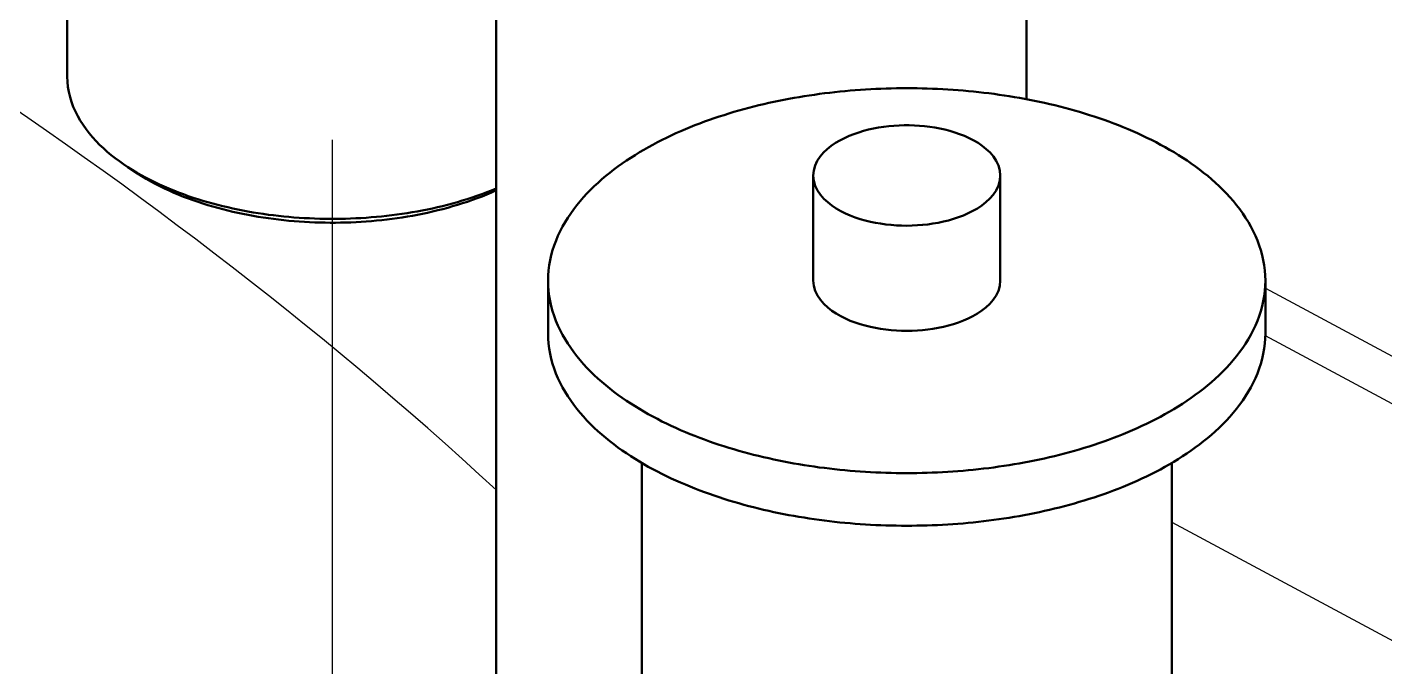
# Model space of a CAD drawing. Header units: millimetres. Extents: x 0 to 841, y 0 to 594.
# Drawn here: x 450.56 to 482.31, y 359.38 to 374.34 of the extents above; entities that cross this region are included whole.
import ezdxf

# ---------------------------------------------------------------- set-up
doc = ezdxf.new("R2010")
doc.units = ezdxf.units.MM
doc.linetypes.add('EJE', pattern=[31, 20, -4, 3, -4])
for name, color, linetype, lineweight in [('EJE', 7, 'EJE', 25), ('FINA', 7, 'CONTINUOUS', 25), ('VIS', 7, 'CONTINUOUS', 50)]:
    doc.layers.add(name, color=color, linetype=linetype, lineweight=lineweight)

msp = doc.modelspace()

# ---------------------------------------------------------------- linework, layer by layer
at = {"layer": 'EJE'}
msp.add_line((457.7, 371.709), (457.7, 331.107), dxfattribs=at)
at = {"layer": 'FINA'}
for points in [[(451.502, 395.745), (451.502, 373.186)], [(461.533, 380.354), (461.533, 357.794)], [(473.93, 380.354), (473.93, 372.657)], [(451.502, 373.186), (451.506, 373.065), (451.518, 372.945), (451.538, 372.826), (451.566, 372.708), (451.601, 372.593), (451.643, 372.48), (451.691, 372.369), (451.746, 372.261), (451.806, 372.157), (451.871, 372.055), (451.941, 371.956), (452.015, 371.861), (452.092, 371.768), (452.174, 371.679), (452.258, 371.593), (452.346, 371.51), (452.436, 371.429), (452.528, 371.352), (452.623, 371.277), (452.72, 371.205), (452.819, 371.135), (452.919, 371.068)], [(479.518, 368.413), (479.515, 368.533), (479.506, 368.653), (479.491, 368.773), (479.47, 368.891), (479.444, 369.009), (479.412, 369.125), (479.375, 369.239), (479.333, 369.352), (479.286, 369.463), (479.235, 369.572), (479.179, 369.679), (479.12, 369.783), (479.056, 369.886), (478.989, 369.986), (478.919, 370.083), (478.846, 370.179), (478.769, 370.272), (478.69, 370.363), (478.609, 370.451), (478.525, 370.538), (478.439, 370.622), (478.351, 370.704), (478.261, 370.784), (478.169, 370.862), (478.075, 370.937), (477.98, 371.011), (477.884, 371.083), (477.786, 371.153), (477.686, 371.221), (477.586, 371.287), (477.484, 371.352), (477.382, 371.415), (477.278, 371.476), (477.173, 371.535), (477.068, 371.593), (476.961, 371.649), (476.854, 371.704), (476.746, 371.757), (476.637, 371.809), (476.528, 371.859), (476.418, 371.908), (476.307, 371.955), (476.196, 372.001), (476.084, 372.046), (475.972, 372.09), (475.859, 372.132), (475.746, 372.172), (475.632, 372.212), (475.518, 372.25), (475.403, 372.287), (475.288, 372.323), (475.173, 372.358), (475.058, 372.391), (474.942, 372.424), (474.825, 372.455), (474.709, 372.485), (474.592, 372.514), (474.475, 372.542), (474.357, 372.569), (474.24, 372.594), (474.122, 372.619), (474.004, 372.643), (473.886, 372.665), (473.767, 372.687), (473.649, 372.708), (473.53, 372.727), (473.411, 372.746), (473.292, 372.763), (473.173, 372.78), (473.053, 372.795), (472.934, 372.81), (472.814, 372.824), (472.694, 372.836), (472.574, 372.848), (472.455, 372.859), (472.335, 372.869), (472.215, 372.877), (472.094, 372.885), (471.974, 372.892), (471.854, 372.898), (471.734, 372.903), (471.613, 372.908), (471.493, 372.911), (471.373, 372.913), (471.252, 372.915), (471.132, 372.915), (471.012, 372.915), (470.891, 372.913), (470.771, 372.911), (470.65, 372.908), (470.53, 372.903), (470.41, 372.898), (470.29, 372.892), (470.169, 372.885), (470.049, 372.877), (469.929, 372.869), (469.809, 372.859), (469.689, 372.848), (469.57, 372.836), (469.45, 372.824), (469.33, 372.81), (469.211, 372.795), (469.091, 372.78), (468.972, 372.763), (468.853, 372.746), (468.734, 372.727), (468.615, 372.708), (468.497, 372.687), (468.378, 372.665), (468.26, 372.643), (468.142, 372.619), (468.024, 372.594), (467.906, 372.569), (467.789, 372.542), (467.672, 372.514), (467.555, 372.485), (467.439, 372.455), (467.322, 372.424), (467.206, 372.391), (467.091, 372.358), (466.975, 372.323), (466.86, 372.287), (466.746, 372.25), (466.632, 372.212), (466.518, 372.172), (466.405, 372.132), (466.292, 372.09), (466.18, 372.046), (466.068, 372.001), (465.957, 371.955), (465.846, 371.908), (465.736, 371.859), (465.627, 371.809), (465.518, 371.757), (465.41, 371.704), (465.303, 371.649), (465.196, 371.593), (465.091, 371.535), (464.986, 371.476), (464.882, 371.415), (464.779, 371.352), (464.678, 371.287), (464.577, 371.221), (464.478, 371.153), (464.38, 371.083), (464.284, 371.011), (464.188, 370.937), (464.095, 370.862), (464.003, 370.784), (463.913, 370.704), (463.825, 370.622), (463.739, 370.538), (463.655, 370.451), (463.573, 370.363), (463.494, 370.272), (463.418, 370.179), (463.345, 370.083), (463.274, 369.986), (463.207, 369.886), (463.144, 369.783), (463.084, 369.679), (463.029, 369.572), (462.977, 369.463), (462.931, 369.352), (462.889, 369.239), (462.852, 369.125), (462.82, 369.009), (462.794, 368.891), (462.773, 368.773), (462.758, 368.653), (462.749, 368.533), (462.746, 368.413)], [(461.533, 363.518), (461.136, 363.882), (460.737, 364.244), (460.335, 364.603), (459.932, 364.959), (459.526, 365.314), (459.118, 365.665), (458.708, 366.015), (458.296, 366.362), (457.882, 366.707), (457.467, 367.049), (457.049, 367.389), (456.629, 367.727), (456.208, 368.063), (455.785, 368.396), (455.36, 368.727), (454.933, 369.056), (454.505, 369.382), (454.075, 369.706), (453.643, 370.028), (453.209, 370.348), (452.774, 370.666), (452.338, 370.981), (451.9, 371.294), (451.46, 371.606), (451.019, 371.914), (450.576, 372.221), (450.132, 372.526)], [(473.32, 370.874), (473.308, 370.993), (473.275, 371.108), (473.224, 371.217), (473.158, 371.317), (473.08, 371.408), (472.993, 371.491), (472.899, 371.566), (472.8, 371.633), (472.697, 371.694), (472.59, 371.749), (472.481, 371.798), (472.369, 371.842), (472.256, 371.881), (472.141, 371.916), (472.024, 371.946), (471.907, 371.972), (471.789, 371.994), (471.67, 372.012), (471.551, 372.026), (471.432, 372.037), (471.312, 372.044), (471.192, 372.048), (471.072, 372.048), (470.952, 372.044), (470.832, 372.037), (470.713, 372.026), (470.593, 372.012), (470.475, 371.994), (470.357, 371.972), (470.239, 371.946), (470.123, 371.916), (470.008, 371.881), (469.895, 371.842), (469.783, 371.798), (469.674, 371.749), (469.567, 371.694), (469.464, 371.633), (469.364, 371.566), (469.271, 371.491), (469.184, 371.408), (469.106, 371.317), (469.04, 371.217), (468.988, 371.108), (468.956, 370.993), (468.944, 370.874)], [(452.919, 371.068), (453.021, 371.003), (453.124, 370.941), (453.229, 370.881), (453.334, 370.824), (453.441, 370.768), (453.549, 370.714), (453.658, 370.663), (453.768, 370.613), (453.879, 370.566), (453.99, 370.52), (454.103, 370.476), (454.216, 370.434), (454.329, 370.393), (454.443, 370.354), (454.558, 370.317), (454.673, 370.282), (454.789, 370.248), (454.905, 370.216), (455.021, 370.185), (455.138, 370.156), (455.256, 370.128), (455.373, 370.101), (455.491, 370.077), (455.609, 370.053), (455.728, 370.031), (455.847, 370.01), (455.966, 369.991), (456.085, 369.973), (456.204, 369.956), (456.324, 369.941), (456.443, 369.927), (456.563, 369.914), (456.683, 369.903), (456.803, 369.893), (456.924, 369.884), (457.044, 369.877), (457.164, 369.871), (457.285, 369.866), (457.405, 369.862), (457.526, 369.859), (457.646, 369.858), (457.767, 369.858), (457.887, 369.86), (458.008, 369.862), (458.128, 369.866), (458.249, 369.871), (458.369, 369.877), (458.489, 369.885), (458.61, 369.894), (458.73, 369.904), (458.85, 369.916), (458.97, 369.929), (459.089, 369.943), (459.209, 369.958), (459.328, 369.975), (459.447, 369.993), (459.566, 370.012), (459.685, 370.033), (459.803, 370.055), (459.922, 370.079), (460.04, 370.104), (460.157, 370.131), (460.274, 370.159), (460.391, 370.188), (460.508, 370.219), (460.624, 370.252), (460.739, 370.286), (460.855, 370.321), (460.969, 370.359), (461.083, 370.397), (461.197, 370.438), (461.31, 370.48), (461.422, 370.525), (461.533, 370.571)], [(453.144, 370.922), (452.919, 371.068)], [(453.035, 370.995), (453.053, 370.982), (453.071, 370.97), (453.089, 370.958), (453.107, 370.946), (453.126, 370.934), (453.144, 370.922)], [(453.144, 370.922), (453.246, 370.857), (453.35, 370.795), (453.455, 370.735), (453.561, 370.678), (453.668, 370.622), (453.777, 370.569), (453.886, 370.518), (453.997, 370.469), (454.108, 370.422), (454.22, 370.377), (454.333, 370.334), (454.446, 370.293), (454.561, 370.254), (454.675, 370.216), (454.791, 370.18), (454.907, 370.146), (455.023, 370.113), (455.14, 370.082), (455.257, 370.053), (455.374, 370.025), (455.492, 369.998), (455.61, 369.974), (455.729, 369.95), (455.848, 369.929), (455.967, 369.908), (456.086, 369.889), (456.206, 369.872), (456.325, 369.856), (456.445, 369.841), (456.565, 369.828), (456.685, 369.816), (456.806, 369.805), (456.926, 369.796), (457.047, 369.788), (457.167, 369.781), (457.288, 369.776), (457.409, 369.772), (457.529, 369.77), (457.65, 369.769), (457.771, 369.769), (457.892, 369.77), (458.013, 369.773), (458.133, 369.777), (458.254, 369.783), (458.375, 369.789), (458.495, 369.797), (458.615, 369.807), (458.736, 369.818), (458.856, 369.83), (458.976, 369.843), (459.096, 369.858), (459.216, 369.875), (459.335, 369.892), (459.454, 369.912), (459.573, 369.932), (459.692, 369.954), (459.81, 369.978), (459.929, 370.003), (460.046, 370.03), (460.164, 370.058), (460.281, 370.087), (460.398, 370.119), (460.514, 370.152), (460.63, 370.186), (460.745, 370.222), (460.86, 370.26), (460.974, 370.3), (461.087, 370.342), (461.2, 370.385), (461.312, 370.43), (461.423, 370.478), (461.533, 370.527)], [(468.944, 370.874), (468.956, 370.751), (468.99, 370.634), (469.044, 370.523), (469.113, 370.421), (469.194, 370.329), (469.284, 370.245), (469.38, 370.17), (469.483, 370.102), (469.589, 370.041), (469.699, 369.986), (469.812, 369.937), (469.927, 369.893), (470.044, 369.855), (470.162, 369.821), (470.281, 369.792), (470.401, 369.766), (470.522, 369.746), (470.644, 369.729), (470.766, 369.716), (470.889, 369.706), (471.012, 369.701), (471.134, 369.699), (471.257, 369.701), (471.38, 369.707), (471.503, 369.716), (471.625, 369.729), (471.746, 369.746), (471.867, 369.767), (471.988, 369.793), (472.107, 369.822), (472.225, 369.856), (472.342, 369.895), (472.456, 369.939), (472.569, 369.988), (472.679, 370.043)], [(468.944, 370.874), (468.944, 368.413)], [(472.679, 370.043), (472.785, 370.104), (472.886, 370.172), (472.983, 370.247), (473.072, 370.331), (473.152, 370.423), (473.221, 370.525), (473.274, 370.635), (473.308, 370.752), (473.32, 370.874)], [(473.32, 370.874), (473.32, 368.413)], [(462.746, 368.413), (462.749, 368.292), (462.758, 368.172), (462.773, 368.053), (462.794, 367.935), (462.82, 367.817), (462.852, 367.701), (462.888, 367.587), (462.93, 367.474), (462.977, 367.363), (463.029, 367.254), (463.084, 367.147), (463.144, 367.043), (463.207, 366.94), (463.274, 366.84), (463.344, 366.743), (463.418, 366.647), (463.494, 366.554), (463.573, 366.463), (463.654, 366.375), (463.738, 366.289), (463.824, 366.204), (463.912, 366.122), (464.002, 366.043), (464.094, 365.965), (464.187, 365.889), (464.283, 365.815), (464.379, 365.743), (464.477, 365.673), (464.576, 365.605), (464.677, 365.539), (464.778, 365.474), (464.881, 365.412), (464.984, 365.351), (465.089, 365.291), (465.195, 365.233), (465.301, 365.177), (465.408, 365.122), (465.516, 365.069), (465.625, 365.017), (465.734, 364.967), (465.844, 364.918), (465.955, 364.871), (466.066, 364.825), (466.178, 364.78), (466.29, 364.737), (466.403, 364.695), (466.516, 364.654), (466.63, 364.614), (466.744, 364.576), (466.858, 364.539), (466.973, 364.503), (467.088, 364.468), (467.204, 364.435), (467.32, 364.403), (467.436, 364.371), (467.552, 364.341), (467.669, 364.312), (467.786, 364.284), (467.904, 364.257), (468.021, 364.232), (468.139, 364.207), (468.257, 364.183), (468.375, 364.161), (468.493, 364.139), (468.612, 364.119), (468.731, 364.099), (468.85, 364.08), (468.969, 364.063), (469.088, 364.046), (469.207, 364.031), (469.327, 364.016), (469.446, 364.002), (469.566, 363.99), (469.686, 363.978), (469.806, 363.967), (469.925, 363.957), (470.045, 363.948), (470.166, 363.94), (470.286, 363.933), (470.406, 363.927), (470.526, 363.922), (470.646, 363.918), (470.767, 363.915), (470.887, 363.912), (471.007, 363.911), (471.128, 363.91), (471.248, 363.911), (471.368, 363.912), (471.489, 363.915), (471.609, 363.918), (471.729, 363.922), (471.849, 363.927), (471.97, 363.933), (472.09, 363.94), (472.21, 363.948), (472.33, 363.957), (472.45, 363.966), (472.57, 363.977), (472.689, 363.989), (472.809, 364.001), (472.929, 364.015), (473.048, 364.03), (473.167, 364.045), (473.287, 364.062), (473.406, 364.079), (473.525, 364.098), (473.643, 364.117), (473.762, 364.138), (473.88, 364.159), (473.999, 364.182), (474.117, 364.205), (474.234, 364.23), (474.352, 364.256), (474.469, 364.282), (474.586, 364.31), (474.703, 364.339), (474.82, 364.369), (474.936, 364.4), (475.052, 364.433), (475.167, 364.466), (475.283, 364.501), (475.398, 364.536), (475.512, 364.573), (475.626, 364.612), (475.74, 364.651), (475.853, 364.692), (475.966, 364.734), (476.078, 364.777), (476.19, 364.822), (476.301, 364.868), (476.412, 364.915), (476.522, 364.964), (476.631, 365.014), (476.74, 365.065), (476.848, 365.118), (476.955, 365.173), (477.062, 365.229)], [(462.746, 368.413), (462.746, 367.182)], [(468.944, 368.413), (468.956, 368.291), (468.99, 368.173), (469.044, 368.062), (469.113, 367.961), (469.194, 367.868), (469.284, 367.785), (469.38, 367.709), (469.483, 367.641), (469.589, 367.58), (469.699, 367.525), (469.812, 367.476), (469.927, 367.433), (470.044, 367.394), (470.162, 367.36), (470.281, 367.331), (470.401, 367.306), (470.522, 367.285), (470.644, 367.268), (470.766, 367.255), (470.889, 367.246), (471.012, 367.24), (471.134, 367.238), (471.257, 367.24), (471.38, 367.246), (471.503, 367.255), (471.625, 367.268), (471.746, 367.286), (471.867, 367.307), (471.988, 367.332), (472.107, 367.361), (472.225, 367.395), (472.342, 367.434), (472.456, 367.478), (472.569, 367.527), (472.679, 367.582)], [(472.679, 367.582), (472.785, 367.643), (472.886, 367.711), (472.983, 367.787), (473.072, 367.87), (473.152, 367.962), (473.221, 368.064), (473.274, 368.174), (473.308, 368.291), (473.32, 368.413)], [(477.062, 365.229), (477.167, 365.287), (477.272, 365.346), (477.376, 365.408), (477.479, 365.47), (477.581, 365.535), (477.682, 365.601), (477.781, 365.669), (477.879, 365.739), (477.976, 365.811), (478.072, 365.885), (478.165, 365.961), (478.257, 366.039), (478.348, 366.119), (478.436, 366.201), (478.522, 366.285), (478.606, 366.372), (478.688, 366.46), (478.767, 366.551), (478.844, 366.644), (478.917, 366.74), (478.988, 366.838), (479.055, 366.938), (479.119, 367.04), (479.178, 367.145), (479.234, 367.252), (479.286, 367.361), (479.333, 367.472), (479.375, 367.585), (479.412, 367.7), (479.444, 367.816), (479.47, 367.934), (479.491, 368.052), (479.506, 368.172), (479.515, 368.292), (479.518, 368.413)], [(479.518, 368.413), (479.518, 367.182)], [(479.518, 368.235), (599.5, 303.818)], [(462.746, 367.182), (462.749, 367.062), (462.758, 366.942), (462.773, 366.823), (462.794, 366.704), (462.82, 366.587), (462.852, 366.471), (462.888, 366.356), (462.93, 366.243), (462.977, 366.133), (463.029, 366.024), (463.084, 365.917), (463.144, 365.812), (463.207, 365.71), (463.274, 365.61), (463.344, 365.512), (463.418, 365.417), (463.494, 365.324), (463.573, 365.233), (463.654, 365.145), (463.738, 365.058), (463.824, 364.974), (463.912, 364.892), (464.002, 364.812), (464.094, 364.734), (464.187, 364.659), (464.283, 364.585), (464.379, 364.513), (464.477, 364.443), (464.576, 364.375), (464.677, 364.309), (464.778, 364.244), (464.881, 364.181), (464.984, 364.12), (465.089, 364.061), (465.195, 364.003), (465.301, 363.947), (465.408, 363.892), (465.516, 363.839), (465.625, 363.787), (465.734, 363.737), (465.844, 363.688), (465.955, 363.641), (466.066, 363.594), (466.178, 363.55), (466.29, 363.506), (466.403, 363.464), (466.516, 363.424), (466.63, 363.384), (466.744, 363.346), (466.858, 363.309), (466.973, 363.273), (467.088, 363.238), (467.204, 363.205), (467.32, 363.172), (467.436, 363.141), (467.552, 363.111), (467.669, 363.082), (467.786, 363.054), (467.904, 363.027), (468.021, 363.001), (468.139, 362.977), (468.257, 362.953), (468.375, 362.93), (468.493, 362.909), (468.612, 362.888), (468.731, 362.869), (468.85, 362.85), (468.969, 362.832), (469.088, 362.816), (469.207, 362.8), (469.327, 362.786), (469.446, 362.772), (469.566, 362.759), (469.686, 362.748), (469.806, 362.737), (469.925, 362.727), (470.045, 362.718), (470.166, 362.71), (470.286, 362.703), (470.406, 362.697), (470.526, 362.692), (470.646, 362.688), (470.767, 362.684), (470.887, 362.682), (471.007, 362.681), (471.128, 362.68), (471.248, 362.68), (471.368, 362.682), (471.489, 362.684), (471.609, 362.687), (471.729, 362.691), (471.849, 362.697), (471.97, 362.703), (472.09, 362.71), (472.21, 362.717), (472.33, 362.726), (472.45, 362.736), (472.57, 362.747), (472.689, 362.758), (472.809, 362.771), (472.929, 362.785), (473.048, 362.799), (473.167, 362.815), (473.287, 362.831), (473.406, 362.849), (473.525, 362.867), (473.643, 362.887), (473.762, 362.907), (473.88, 362.929), (473.999, 362.951), (474.117, 362.975), (474.234, 363), (474.352, 363.025), (474.469, 363.052), (474.586, 363.08), (474.703, 363.109), (474.82, 363.139), (474.936, 363.17), (475.052, 363.202), (475.167, 363.236), (475.283, 363.27), (475.398, 363.306), (475.512, 363.343), (475.626, 363.381), (475.74, 363.421), (475.853, 363.461), (475.966, 363.503), (476.078, 363.547), (476.19, 363.591), (476.301, 363.637), (476.412, 363.684), (476.522, 363.733), (476.631, 363.783), (476.74, 363.835), (476.848, 363.888), (476.955, 363.943), (477.062, 363.999)], [(477.062, 363.999), (477.167, 364.057), (477.272, 364.116), (477.376, 364.177), (477.479, 364.24), (477.581, 364.305), (477.682, 364.371), (477.781, 364.439), (477.879, 364.509), (477.976, 364.581), (478.072, 364.655), (478.165, 364.731), (478.257, 364.808), (478.348, 364.888), (478.436, 364.97), (478.522, 365.055), (478.606, 365.141), (478.688, 365.23), (478.767, 365.321), (478.844, 365.414), (478.917, 365.509), (478.988, 365.607), (479.055, 365.707), (479.119, 365.81), (479.178, 365.915), (479.234, 366.021), (479.286, 366.13), (479.333, 366.242), (479.375, 366.355), (479.412, 366.469), (479.444, 366.586), (479.47, 366.703), (479.491, 366.822), (479.506, 366.942), (479.515, 367.062), (479.518, 367.182)], [(479.517, 367.128), (598.469, 303.264)], [(464.934, 364.15), (464.934, 356.453)], [(477.33, 364.15), (477.33, 341.59)], [(477.33, 362.766), (506.009, 347.368)]]:
    msp.add_lwpolyline(points, dxfattribs=at)
at = {"layer": 'VIS'}
for points in [[(451.502, 395.745), (451.502, 373.186)], [(461.533, 380.354), (461.533, 357.794)], [(473.93, 380.354), (473.93, 372.657)], [(451.502, 373.186), (451.506, 373.065), (451.518, 372.945), (451.538, 372.826), (451.566, 372.708), (451.601, 372.593), (451.643, 372.48), (451.691, 372.369), (451.746, 372.261), (451.806, 372.157), (451.871, 372.055), (451.941, 371.956), (452.015, 371.861), (452.092, 371.768), (452.174, 371.679), (452.258, 371.593), (452.346, 371.51), (452.436, 371.429), (452.528, 371.352), (452.623, 371.277), (452.72, 371.205), (452.819, 371.135), (452.919, 371.068)], [(479.518, 368.413), (479.515, 368.533), (479.506, 368.653), (479.491, 368.773), (479.47, 368.891), (479.444, 369.009), (479.412, 369.125), (479.375, 369.239), (479.333, 369.352), (479.286, 369.463), (479.235, 369.572), (479.179, 369.679), (479.12, 369.783), (479.056, 369.886), (478.989, 369.986), (478.919, 370.083), (478.846, 370.179), (478.769, 370.272), (478.69, 370.363), (478.609, 370.451), (478.525, 370.538), (478.439, 370.622), (478.351, 370.704), (478.261, 370.784), (478.169, 370.862), (478.075, 370.937), (477.98, 371.011), (477.884, 371.083), (477.786, 371.153), (477.686, 371.221), (477.586, 371.287), (477.484, 371.352), (477.382, 371.415), (477.278, 371.476), (477.173, 371.535), (477.068, 371.593), (476.961, 371.649), (476.854, 371.704), (476.746, 371.757), (476.637, 371.809), (476.528, 371.859), (476.418, 371.908), (476.307, 371.955), (476.196, 372.001), (476.084, 372.046), (475.972, 372.09), (475.859, 372.132), (475.746, 372.172), (475.632, 372.212), (475.518, 372.25), (475.403, 372.287), (475.288, 372.323), (475.173, 372.358), (475.058, 372.391), (474.942, 372.424), (474.825, 372.455), (474.709, 372.485), (474.592, 372.514), (474.475, 372.542), (474.357, 372.569), (474.24, 372.594), (474.122, 372.619), (474.004, 372.643), (473.886, 372.665), (473.767, 372.687), (473.649, 372.708), (473.53, 372.727), (473.411, 372.746), (473.292, 372.763), (473.173, 372.78), (473.053, 372.795), (472.934, 372.81), (472.814, 372.824), (472.694, 372.836), (472.574, 372.848), (472.455, 372.859), (472.335, 372.869), (472.215, 372.877), (472.094, 372.885), (471.974, 372.892), (471.854, 372.898), (471.734, 372.903), (471.613, 372.908), (471.493, 372.911), (471.373, 372.913), (471.252, 372.915), (471.132, 372.915), (471.012, 372.915), (470.891, 372.913), (470.771, 372.911), (470.65, 372.908), (470.53, 372.903), (470.41, 372.898), (470.29, 372.892), (470.169, 372.885), (470.049, 372.877), (469.929, 372.869), (469.809, 372.859), (469.689, 372.848), (469.57, 372.836), (469.45, 372.824), (469.33, 372.81), (469.211, 372.795), (469.091, 372.78), (468.972, 372.763), (468.853, 372.746), (468.734, 372.727), (468.615, 372.708), (468.497, 372.687), (468.378, 372.665), (468.26, 372.643), (468.142, 372.619), (468.024, 372.594), (467.906, 372.569), (467.789, 372.542), (467.672, 372.514), (467.555, 372.485), (467.439, 372.455), (467.322, 372.424), (467.206, 372.391), (467.091, 372.358), (466.975, 372.323), (466.86, 372.287), (466.746, 372.25), (466.632, 372.212), (466.518, 372.172), (466.405, 372.132), (466.292, 372.09), (466.18, 372.046), (466.068, 372.001), (465.957, 371.955), (465.846, 371.908), (465.736, 371.859), (465.627, 371.809), (465.518, 371.757), (465.41, 371.704), (465.303, 371.649), (465.196, 371.593), (465.091, 371.535), (464.986, 371.476), (464.882, 371.415), (464.779, 371.352), (464.678, 371.287), (464.577, 371.221), (464.478, 371.153), (464.38, 371.083), (464.284, 371.011), (464.188, 370.937), (464.095, 370.862), (464.003, 370.784), (463.913, 370.704), (463.825, 370.622), (463.739, 370.538), (463.655, 370.451), (463.573, 370.363), (463.494, 370.272), (463.418, 370.179), (463.345, 370.083), (463.274, 369.986), (463.207, 369.886), (463.144, 369.783), (463.084, 369.679), (463.029, 369.572), (462.977, 369.463), (462.931, 369.352), (462.889, 369.239), (462.852, 369.125), (462.82, 369.009), (462.794, 368.891), (462.773, 368.773), (462.758, 368.653), (462.749, 368.533), (462.746, 368.413)], [(473.32, 370.874), (473.308, 370.993), (473.275, 371.108), (473.224, 371.217), (473.158, 371.317), (473.08, 371.408), (472.993, 371.491), (472.899, 371.566), (472.8, 371.633), (472.697, 371.694), (472.59, 371.749), (472.481, 371.798), (472.369, 371.842), (472.256, 371.881), (472.141, 371.916), (472.024, 371.946), (471.907, 371.972), (471.789, 371.994), (471.67, 372.012), (471.551, 372.026), (471.432, 372.037), (471.312, 372.044), (471.192, 372.048), (471.072, 372.048), (470.952, 372.044), (470.832, 372.037), (470.713, 372.026), (470.593, 372.012), (470.475, 371.994), (470.357, 371.972), (470.239, 371.946), (470.123, 371.916), (470.008, 371.881), (469.895, 371.842), (469.783, 371.798), (469.674, 371.749), (469.567, 371.694), (469.464, 371.633), (469.364, 371.566), (469.271, 371.491), (469.184, 371.408), (469.106, 371.317), (469.04, 371.217), (468.988, 371.108), (468.956, 370.993), (468.944, 370.874)], [(452.919, 371.068), (453.021, 371.003), (453.124, 370.941), (453.229, 370.881), (453.334, 370.824), (453.441, 370.768), (453.549, 370.714), (453.658, 370.663), (453.768, 370.613), (453.879, 370.566), (453.99, 370.52), (454.103, 370.476), (454.216, 370.434), (454.329, 370.393), (454.443, 370.354), (454.558, 370.317), (454.673, 370.282), (454.789, 370.248), (454.905, 370.216), (455.021, 370.185), (455.138, 370.156), (455.256, 370.128), (455.373, 370.101), (455.491, 370.077), (455.609, 370.053), (455.728, 370.031), (455.847, 370.01), (455.966, 369.991), (456.085, 369.973), (456.204, 369.956), (456.324, 369.941), (456.443, 369.927), (456.563, 369.914), (456.683, 369.903), (456.803, 369.893), (456.924, 369.884), (457.044, 369.877), (457.164, 369.871), (457.285, 369.866), (457.405, 369.862), (457.526, 369.859), (457.646, 369.858), (457.767, 369.858), (457.887, 369.86), (458.008, 369.862), (458.128, 369.866), (458.249, 369.871), (458.369, 369.877), (458.489, 369.885), (458.61, 369.894), (458.73, 369.904), (458.85, 369.916), (458.97, 369.929), (459.089, 369.943), (459.209, 369.958), (459.328, 369.975), (459.447, 369.993), (459.566, 370.012), (459.685, 370.033), (459.803, 370.055), (459.922, 370.079), (460.04, 370.104), (460.157, 370.131), (460.274, 370.159), (460.391, 370.188), (460.508, 370.219), (460.624, 370.252), (460.739, 370.286), (460.855, 370.321), (460.969, 370.359), (461.083, 370.397), (461.197, 370.438), (461.31, 370.48), (461.422, 370.525), (461.533, 370.571)], [(453.144, 370.922), (452.919, 371.068)], [(453.035, 370.995), (453.053, 370.982), (453.071, 370.97), (453.089, 370.958), (453.107, 370.946), (453.126, 370.934), (453.144, 370.922)], [(453.144, 370.922), (453.246, 370.857), (453.35, 370.795), (453.455, 370.735), (453.561, 370.678), (453.668, 370.622), (453.777, 370.569), (453.886, 370.518), (453.997, 370.469), (454.108, 370.422), (454.22, 370.377), (454.333, 370.334), (454.446, 370.293), (454.561, 370.254), (454.675, 370.216), (454.791, 370.18), (454.907, 370.146), (455.023, 370.113), (455.14, 370.082), (455.257, 370.053), (455.374, 370.025), (455.492, 369.998), (455.61, 369.974), (455.729, 369.95), (455.848, 369.929), (455.967, 369.908), (456.086, 369.889), (456.206, 369.872), (456.325, 369.856), (456.445, 369.841), (456.565, 369.828), (456.685, 369.816), (456.806, 369.805), (456.926, 369.796), (457.047, 369.788), (457.167, 369.781), (457.288, 369.776), (457.409, 369.772), (457.529, 369.77), (457.65, 369.769), (457.771, 369.769), (457.892, 369.77), (458.013, 369.773), (458.133, 369.777), (458.254, 369.783), (458.375, 369.789), (458.495, 369.797), (458.615, 369.807), (458.736, 369.818), (458.856, 369.83), (458.976, 369.843), (459.096, 369.858), (459.216, 369.875), (459.335, 369.892), (459.454, 369.912), (459.573, 369.932), (459.692, 369.954), (459.81, 369.978), (459.929, 370.003), (460.046, 370.03), (460.164, 370.058), (460.281, 370.087), (460.398, 370.119), (460.514, 370.152), (460.63, 370.186), (460.745, 370.222), (460.86, 370.26), (460.974, 370.3), (461.087, 370.342), (461.2, 370.385), (461.312, 370.43), (461.423, 370.478), (461.533, 370.527)], [(468.944, 370.874), (468.956, 370.751), (468.99, 370.634), (469.044, 370.523), (469.113, 370.421), (469.194, 370.329), (469.284, 370.245), (469.38, 370.17), (469.483, 370.102), (469.589, 370.041), (469.699, 369.986), (469.812, 369.937), (469.927, 369.893), (470.044, 369.855), (470.162, 369.821), (470.281, 369.792), (470.401, 369.766), (470.522, 369.746), (470.644, 369.729), (470.766, 369.716), (470.889, 369.706), (471.012, 369.701), (471.134, 369.699), (471.257, 369.701), (471.38, 369.707), (471.503, 369.716), (471.625, 369.729), (471.746, 369.746), (471.867, 369.767), (471.988, 369.793), (472.107, 369.822), (472.225, 369.856), (472.342, 369.895), (472.456, 369.939), (472.569, 369.988), (472.679, 370.043)], [(468.944, 370.874), (468.944, 368.413)], [(472.679, 370.043), (472.785, 370.104), (472.886, 370.172), (472.983, 370.247), (473.072, 370.331), (473.152, 370.423), (473.221, 370.525), (473.274, 370.635), (473.308, 370.752), (473.32, 370.874)], [(473.32, 370.874), (473.32, 368.413)], [(462.746, 368.413), (462.749, 368.292), (462.758, 368.172), (462.773, 368.053), (462.794, 367.935), (462.82, 367.817), (462.852, 367.701), (462.888, 367.587), (462.93, 367.474), (462.977, 367.363), (463.029, 367.254), (463.084, 367.147), (463.144, 367.043), (463.207, 366.94), (463.274, 366.84), (463.344, 366.743), (463.418, 366.647), (463.494, 366.554), (463.573, 366.463), (463.654, 366.375), (463.738, 366.289), (463.824, 366.204), (463.912, 366.122), (464.002, 366.043), (464.094, 365.965), (464.187, 365.889), (464.283, 365.815), (464.379, 365.743), (464.477, 365.673), (464.576, 365.605), (464.677, 365.539), (464.778, 365.474), (464.881, 365.412), (464.984, 365.351), (465.089, 365.291), (465.195, 365.233), (465.301, 365.177), (465.408, 365.122), (465.516, 365.069), (465.625, 365.017), (465.734, 364.967), (465.844, 364.918), (465.955, 364.871), (466.066, 364.825), (466.178, 364.78), (466.29, 364.737), (466.403, 364.695), (466.516, 364.654), (466.63, 364.614), (466.744, 364.576), (466.858, 364.539), (466.973, 364.503), (467.088, 364.468), (467.204, 364.435), (467.32, 364.403), (467.436, 364.371), (467.552, 364.341), (467.669, 364.312), (467.786, 364.284), (467.904, 364.257), (468.021, 364.232), (468.139, 364.207), (468.257, 364.183), (468.375, 364.161), (468.493, 364.139), (468.612, 364.119), (468.731, 364.099), (468.85, 364.08), (468.969, 364.063), (469.088, 364.046), (469.207, 364.031), (469.327, 364.016), (469.446, 364.002), (469.566, 363.99), (469.686, 363.978), (469.806, 363.967), (469.925, 363.957), (470.045, 363.948), (470.166, 363.94), (470.286, 363.933), (470.406, 363.927), (470.526, 363.922), (470.646, 363.918), (470.767, 363.915), (470.887, 363.912), (471.007, 363.911), (471.128, 363.91), (471.248, 363.911), (471.368, 363.912), (471.489, 363.915), (471.609, 363.918), (471.729, 363.922), (471.849, 363.927), (471.97, 363.933), (472.09, 363.94), (472.21, 363.948), (472.33, 363.957), (472.45, 363.966), (472.57, 363.977), (472.689, 363.989), (472.809, 364.001), (472.929, 364.015), (473.048, 364.03), (473.167, 364.045), (473.287, 364.062), (473.406, 364.079), (473.525, 364.098), (473.643, 364.117), (473.762, 364.138), (473.88, 364.159), (473.999, 364.182), (474.117, 364.205), (474.234, 364.23), (474.352, 364.256), (474.469, 364.282), (474.586, 364.31), (474.703, 364.339), (474.82, 364.369), (474.936, 364.4), (475.052, 364.433), (475.167, 364.466), (475.283, 364.501), (475.398, 364.536), (475.512, 364.573), (475.626, 364.612), (475.74, 364.651), (475.853, 364.692), (475.966, 364.734), (476.078, 364.777), (476.19, 364.822), (476.301, 364.868), (476.412, 364.915), (476.522, 364.964), (476.631, 365.014), (476.74, 365.065), (476.848, 365.118), (476.955, 365.173), (477.062, 365.229)], [(462.746, 368.413), (462.746, 367.182)], [(468.944, 368.413), (468.956, 368.291), (468.99, 368.173), (469.044, 368.062), (469.113, 367.961), (469.194, 367.868), (469.284, 367.785), (469.38, 367.709), (469.483, 367.641), (469.589, 367.58), (469.699, 367.525), (469.812, 367.476), (469.927, 367.433), (470.044, 367.394), (470.162, 367.36), (470.281, 367.331), (470.401, 367.306), (470.522, 367.285), (470.644, 367.268), (470.766, 367.255), (470.889, 367.246), (471.012, 367.24), (471.134, 367.238), (471.257, 367.24), (471.38, 367.246), (471.503, 367.255), (471.625, 367.268), (471.746, 367.286), (471.867, 367.307), (471.988, 367.332), (472.107, 367.361), (472.225, 367.395), (472.342, 367.434), (472.456, 367.478), (472.569, 367.527), (472.679, 367.582)], [(472.679, 367.582), (472.785, 367.643), (472.886, 367.711), (472.983, 367.787), (473.072, 367.87), (473.152, 367.962), (473.221, 368.064), (473.274, 368.174), (473.308, 368.291), (473.32, 368.413)], [(477.062, 365.229), (477.167, 365.287), (477.272, 365.346), (477.376, 365.408), (477.479, 365.47), (477.581, 365.535), (477.682, 365.601), (477.781, 365.669), (477.879, 365.739), (477.976, 365.811), (478.072, 365.885), (478.165, 365.961), (478.257, 366.039), (478.348, 366.119), (478.436, 366.201), (478.522, 366.285), (478.606, 366.372), (478.688, 366.46), (478.767, 366.551), (478.844, 366.644), (478.917, 366.74), (478.988, 366.838), (479.055, 366.938), (479.119, 367.04), (479.178, 367.145), (479.234, 367.252), (479.286, 367.361), (479.333, 367.472), (479.375, 367.585), (479.412, 367.7), (479.444, 367.816), (479.47, 367.934), (479.491, 368.052), (479.506, 368.172), (479.515, 368.292), (479.518, 368.413)], [(479.518, 368.413), (479.518, 367.182)], [(462.746, 367.182), (462.749, 367.062), (462.758, 366.942), (462.773, 366.823), (462.794, 366.704), (462.82, 366.587), (462.852, 366.471), (462.888, 366.356), (462.93, 366.243), (462.977, 366.133), (463.029, 366.024), (463.084, 365.917), (463.144, 365.812), (463.207, 365.71), (463.274, 365.61), (463.344, 365.512), (463.418, 365.417), (463.494, 365.324), (463.573, 365.233), (463.654, 365.145), (463.738, 365.058), (463.824, 364.974), (463.912, 364.892), (464.002, 364.812), (464.094, 364.734), (464.187, 364.659), (464.283, 364.585), (464.379, 364.513), (464.477, 364.443), (464.576, 364.375), (464.677, 364.309), (464.778, 364.244), (464.881, 364.181), (464.984, 364.12), (465.089, 364.061), (465.195, 364.003), (465.301, 363.947), (465.408, 363.892), (465.516, 363.839), (465.625, 363.787), (465.734, 363.737), (465.844, 363.688), (465.955, 363.641), (466.066, 363.594), (466.178, 363.55), (466.29, 363.506), (466.403, 363.464), (466.516, 363.424), (466.63, 363.384), (466.744, 363.346), (466.858, 363.309), (466.973, 363.273), (467.088, 363.238), (467.204, 363.205), (467.32, 363.172), (467.436, 363.141), (467.552, 363.111), (467.669, 363.082), (467.786, 363.054), (467.904, 363.027), (468.021, 363.001), (468.139, 362.977), (468.257, 362.953), (468.375, 362.93), (468.493, 362.909), (468.612, 362.888), (468.731, 362.869), (468.85, 362.85), (468.969, 362.832), (469.088, 362.816), (469.207, 362.8), (469.327, 362.786), (469.446, 362.772), (469.566, 362.759), (469.686, 362.748), (469.806, 362.737), (469.925, 362.727), (470.045, 362.718), (470.166, 362.71), (470.286, 362.703), (470.406, 362.697), (470.526, 362.692), (470.646, 362.688), (470.767, 362.684), (470.887, 362.682), (471.007, 362.681), (471.128, 362.68), (471.248, 362.68), (471.368, 362.682), (471.489, 362.684), (471.609, 362.687), (471.729, 362.691), (471.849, 362.697), (471.97, 362.703), (472.09, 362.71), (472.21, 362.717), (472.33, 362.726), (472.45, 362.736), (472.57, 362.747), (472.689, 362.758), (472.809, 362.771), (472.929, 362.785), (473.048, 362.799), (473.167, 362.815), (473.287, 362.831), (473.406, 362.849), (473.525, 362.867), (473.643, 362.887), (473.762, 362.907), (473.88, 362.929), (473.999, 362.951), (474.117, 362.975), (474.234, 363), (474.352, 363.025), (474.469, 363.052), (474.586, 363.08), (474.703, 363.109), (474.82, 363.139), (474.936, 363.17), (475.052, 363.202), (475.167, 363.236), (475.283, 363.27), (475.398, 363.306), (475.512, 363.343), (475.626, 363.381), (475.74, 363.421), (475.853, 363.461), (475.966, 363.503), (476.078, 363.547), (476.19, 363.591), (476.301, 363.637), (476.412, 363.684), (476.522, 363.733), (476.631, 363.783), (476.74, 363.835), (476.848, 363.888), (476.955, 363.943), (477.062, 363.999)], [(477.062, 363.999), (477.167, 364.057), (477.272, 364.116), (477.376, 364.177), (477.479, 364.24), (477.581, 364.305), (477.682, 364.371), (477.781, 364.439), (477.879, 364.509), (477.976, 364.581), (478.072, 364.655), (478.165, 364.731), (478.257, 364.808), (478.348, 364.888), (478.436, 364.97), (478.522, 365.055), (478.606, 365.141), (478.688, 365.23), (478.767, 365.321), (478.844, 365.414), (478.917, 365.509), (478.988, 365.607), (479.055, 365.707), (479.119, 365.81), (479.178, 365.915), (479.234, 366.021), (479.286, 366.13), (479.333, 366.242), (479.375, 366.355), (479.412, 366.469), (479.444, 366.586), (479.47, 366.703), (479.491, 366.822), (479.506, 366.942), (479.515, 367.062), (479.518, 367.182)], [(464.934, 364.15), (464.934, 356.453)], [(477.33, 364.15), (477.33, 341.59)]]:
    msp.add_lwpolyline(points, dxfattribs=at)

doc.saveas('drawing.dxf')
